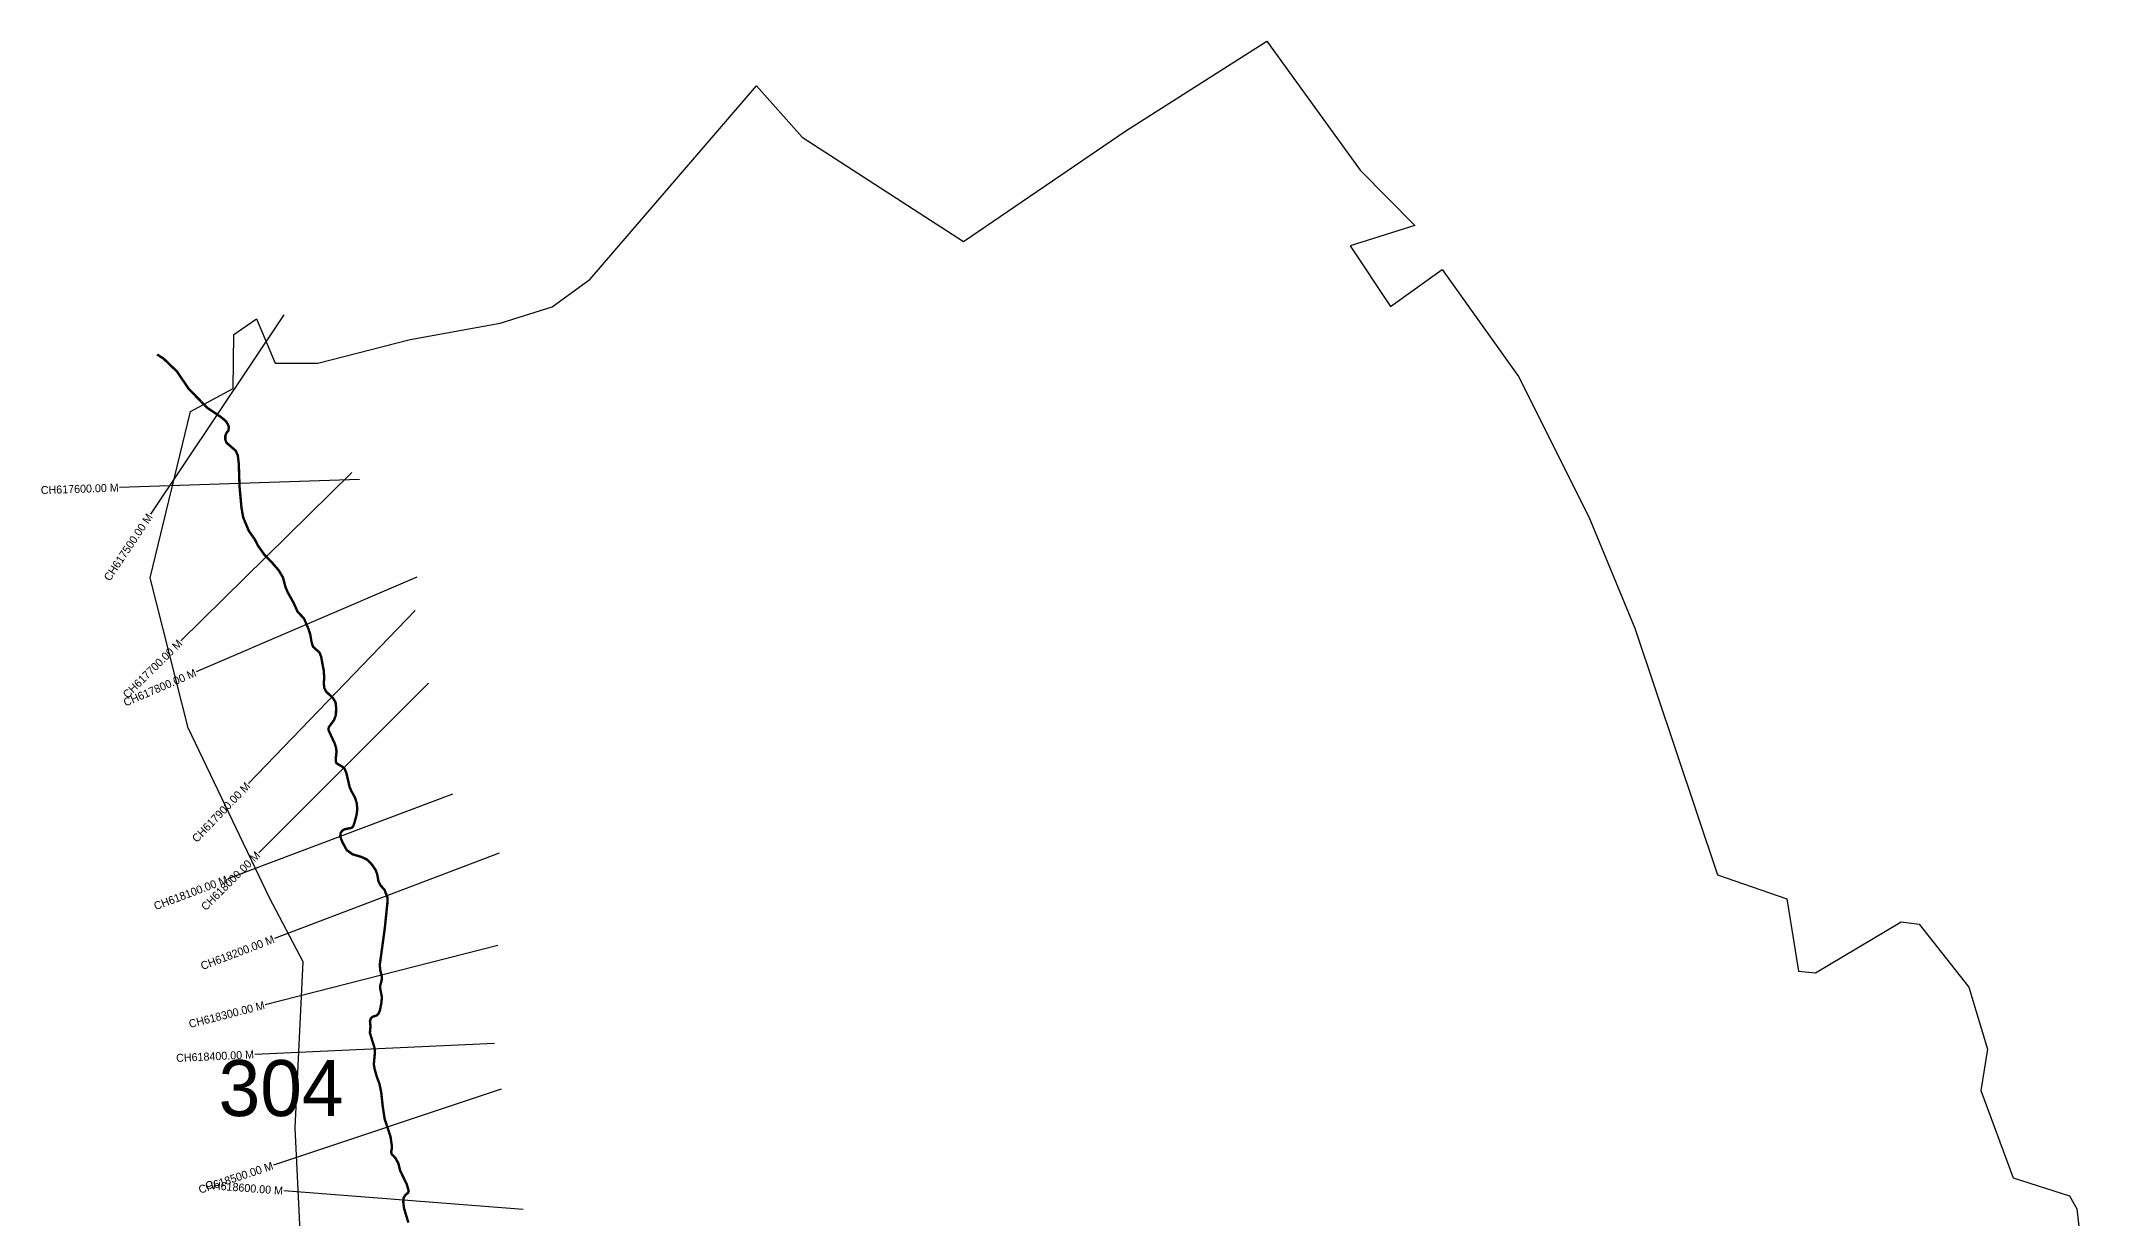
# Model space of a CAD drawing. Header units: metres. Extents: x 323177 to 326052, y 1816900 to 1821175.
# Drawn here: x 323177 to 325758, y 1819704 to 1821175 of the extents above; entities that cross this region are included whole.
import ezdxf
from ezdxf.enums import TextEntityAlignment as Align

# ---------------------------------------------------------------- set-up
doc = ezdxf.new("R2010")
doc.units = ezdxf.units.M
for name, color, linetype in [('CS', 134, 'Continuous'), ('CSMark', 6, 'Continuous'), ('NATURALLY PROTECTED', 3, 'Continuous')]:
    doc.layers.add(name, color=color, linetype=linetype)

msp = doc.modelspace()

# ---------------------------------------------------------------- linework, layer by layer
at = {"color": 6}
for points in [[(323417.3, 1820809), (323445.8, 1820828.7), (323468.9, 1820773.3), (323522.5, 1820773.3), (323637.8, 1820802.8), (323750.1, 1820823.2), (323815.4, 1820843.6), (323862.6, 1820878.1), (324070.5, 1821119.8), (324127.9, 1821055.5), (324329.2, 1820925.4), (324532.1, 1821063.4), (324708.5, 1821175.4), (324825.1, 1821014.3), (324893.5, 1820945), (324812.8, 1820919.8), (324863, 1820843.9), (324927.8, 1820890.1), (325023.2, 1820756.5), (325111, 1820580.9), (325168.5, 1820441.9), (325272, 1820133.5), (325358.4, 1820103.5), (325372.9, 1820013.3), (325394.3, 1820011.2), (325501.3, 1820074.9), (325523.9, 1820072.2), (325585.9, 1819993.2), (325609.3, 1819915.8), (325600.8, 1819864.3), (325641.4, 1819755.1), (325711.9, 1819732.6), (325721.2, 1819716.2), (325758.3, 1819388.4)], [(323511.7, 1819447.2), (323494, 1819817.5), (323503.8, 1820024.9), (323462.1, 1820104.9), (323360.4, 1820317.6), (323312.9, 1820504.7), (323363, 1820712.9), (323416.3, 1820741.7), (323417.3, 1820809)]]:
    msp.add_lwpolyline(points, dxfattribs=at)
at = {"layer": 'CS'}
for p, q in [((323479.9, 1820833.7), (323313, 1820584.5)), ((323564.8, 1820636.6), (323351.1, 1820426)), ((323574.2, 1820627.8), (323274.4, 1820617.7)), ((323646, 1820505.8), (323370.4, 1820387.3)), ((323643.9, 1820463.9), (323435.8, 1820247.8)), ((323660.8, 1820373.1), (323448.5, 1820161.2)), ((323690.7, 1820234.4), (323410, 1820128.7)), ((323748.8, 1820160.6), (323468.3, 1820054.2)), ((323747.3, 1820045.4), (323456.5, 1819971.3)), ((323743.1, 1819923.1), (323443.5, 1819909.3)), ((323751.5, 1819865.9), (323466.9, 1819770.9)), ((323778.8, 1819715.5), (323479.7, 1819738.7))]:
    msp.add_line(p, q, dxfattribs=at)
at = {"layer": 'NATURALLY PROTECTED', "const_width": 3, "flags": 128}
msp.add_lwpolyline([(323321.4, 1820784), (323329.2, 1820779.1), (323346.1, 1820762.9), (323361.1, 1820740.8), (323374.5, 1820727.2), (323384.4, 1820717.2), (323396.5, 1820709), (323402.4, 1820704.9), (323407.8, 1820700.2), (323409.8, 1820696.7), (323411.2, 1820693.3), (323410.5, 1820688.9), (323408, 1820685.7), (323406.7, 1820682.5), (323406.7, 1820677.3), (323408.1, 1820673.8), (323413.6, 1820669), (323419.6, 1820663.8), (323422.3, 1820657.8), (323423.5, 1820647.7), (323424.1, 1820629.5), (323424.4, 1820619.3), (323425.6, 1820606.4), (323426.8, 1820593), (323429, 1820580.4), (323436.1, 1820563.4), (323443.3, 1820553.3), (323447.3, 1820545.4), (323455.4, 1820533.9), (323464.5, 1820524.6), (323473.2, 1820514.5), (323478.7, 1820505.4), (323481.9, 1820493.3), (323484.7, 1820486.7), (323492.1, 1820473.5), (323497, 1820462.5), (323505, 1820454.1), (323510.7, 1820440.8), (323512.9, 1820433.9), (323514.4, 1820424.9), (323516.2, 1820418.9), (323519.6, 1820415.8), (323524.5, 1820411.4), (323526.5, 1820406), (323528, 1820397.8), (323529.7, 1820389.3), (323530.3, 1820379.5), (323529.7, 1820372.9), (323530.4, 1820367.4), (323532.7, 1820362.7), (323536.9, 1820358.7), (323541.4, 1820354.3), (323544.5, 1820349.3), (323545.2, 1820342.1), (323544.9, 1820333.7), (323542.8, 1820327.5), (323538.7, 1820321.9), (323536.1, 1820318.3), (323535.5, 1820315), (323539.9, 1820305.3), (323543.4, 1820297.8), (323545.3, 1820291.9), (323545.6, 1820286.8), (323544.7, 1820278.7), (323544.7, 1820276.1), (323545.6, 1820273.1), (323550.1, 1820270.5), (323552.9, 1820268.9), (323555.8, 1820266.1), (323557.9, 1820261.2), (323560.1, 1820251.9), (323562.1, 1820243.1), (323564.2, 1820238.5), (323568.6, 1820230.6), (323570.8, 1820223.8), (323571.7, 1820215.9), (323570.6, 1820208), (323567.8, 1820197.8), (323566.4, 1820194.2), (323564.3, 1820192.3), (323561.2, 1820191.7), (323555.2, 1820190.5), (323552.7, 1820188.7), (323550.7, 1820185.7), (323550.3, 1820181.6), (323553, 1820174.6), (323558.4, 1820164.6), (323565.7, 1820159.4), (323577.6, 1820155.8), (323584.1, 1820152.6), (323589.1, 1820147.6), (323594.4, 1820140), (323596.5, 1820134.5), (323598.1, 1820125.6), (323600.6, 1820120.6), (323605.7, 1820114.9), (323607.2, 1820110.9), (323609.2, 1820105.7), (323609.5, 1820101), (323607.9, 1820085.3), (323606.1, 1820067.7), (323602.7, 1820042.7), (323600.5, 1820026.7), (323599.7, 1820021.3), (323600.4, 1820014.1), (323602.4, 1820006.2), (323602, 1820001.4), (323600.2, 1819994.9), (323600.1, 1819992.7), (323600.7, 1819989.5), (323601.6, 1819985), (323602.4, 1819980.7), (323601.8, 1819974.2), (323600, 1819964.5), (323598, 1819960), (323595.6, 1819957.8), (323590.9, 1819956.3), (323588.6, 1819954.4), (323587.5, 1819951), (323588.1, 1819944.5), (323587.4, 1819936.1), (323589.8, 1819928.2), (323591.6, 1819922.5), (323593.3, 1819917.2), (323593.6, 1819910.8), (323592.8, 1819902.5), (323592.3, 1819896.9), (323593.3, 1819891), (323596, 1819881.3), (323599.5, 1819872.1), (323601.6, 1819861.4), (323603.4, 1819844.6), (323605.8, 1819828.8), (323608.8, 1819819.8), (323613.2, 1819806.4), (323614.8, 1819795.3), (323614.8, 1819791.7), (323614, 1819787.4), (323614.7, 1819784.4), (323619.6, 1819779.4), (323623, 1819772.9), (323625.3, 1819763.7), (323629.6, 1819755), (323633.4, 1819747.2), (323635.1, 1819741.3), (323635.9, 1819738.6), (323635.1, 1819736.2), (323633.5, 1819735), (323631.7, 1819733.5), (323629.5, 1819729.9), (323629.1, 1819724.5), (323630.1, 1819716.8), (323631.7, 1819711.5), (323635.5, 1819699)], dxfattribs=at)

# ---------------------------------------------------------------- texts
at = {"insert": (323398.3, 1819902.2), "char_height": 70, "attachment_point": 1}
msp.add_mtext_dynamic_manual_height_columns('304', width=95.172, gutter_width=1, heights=[0], dxfattribs=at)
at = {"layer": 'CSMark'}
for s, rotation, p in [('CH617600.00 M', 1.9123, (323273.4, 1820617.7)), ('CH617500.00 M', 56.1896, (323312.4, 1820583.6)), ('CH617700.00 M', 44.5864, (323350.4, 1820425.3)), ('CH617800.00 M', 23.2549, (323369.5, 1820386.9)), ('CH617900.00 M', 46.0978, (323435.1, 1820247)), ('CH618000.00 M', 44.9363, (323447.7, 1820160.5)), ('CH618100.00 M', 20.6287, (323409, 1820128.4)), ('CH618200.00 M', 20.7758, (323467.4, 1820053.8)), ('CH618300.00 M', 14.281, (323455.6, 1819971.1)), ('CH618400.00 M', 2.6365, (323442.5, 1819909.3)), ('CH618500.00 M', 18.4476, (323466, 1819770.6)), ('CH618600.00 M', 355.5498, (323478.7, 1819738.8))]:
    msp.add_text(s, height=10, rotation=rotation, dxfattribs=at).set_placement(p, align=Align.MIDDLE_RIGHT)

doc.saveas('drawing.dxf')
